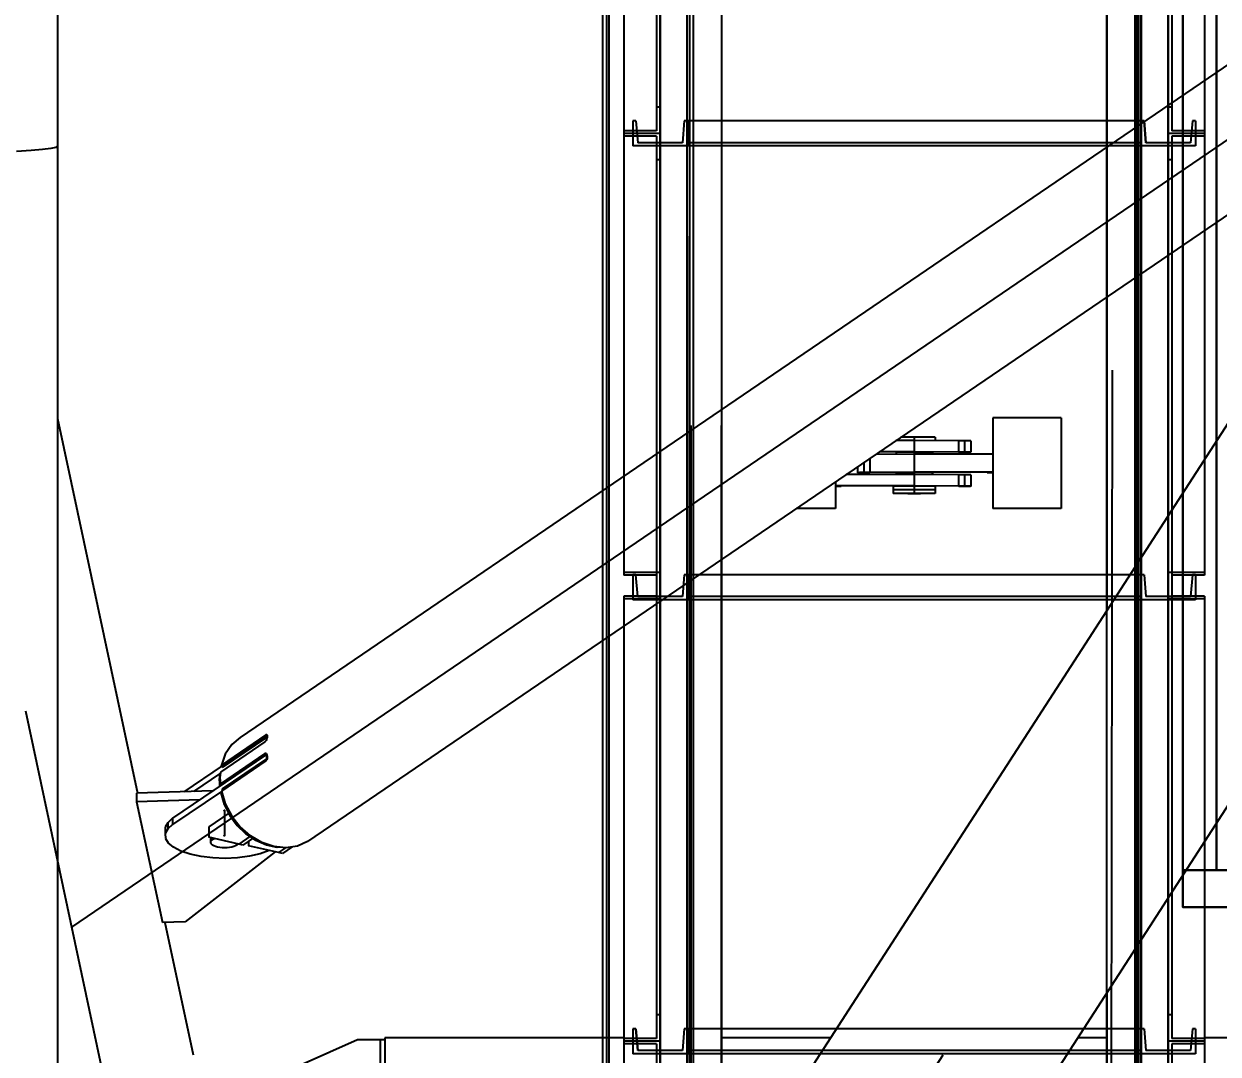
# Model space of a CAD drawing. Header units: millimetres. Extents: x 150209.93 to 150215.05, y 136675.65 to 136679.93.
# Drawn here: x 150211.31 to 150211.3627, y 136677.7148 to 136677.7602 of the extents above; entities that cross this region are included whole.
import ezdxf

# ---------------------------------------------------------------- set-up
doc = ezdxf.new("R2010")
doc.units = ezdxf.units.MM
doc.header["$LTSCALE"] = 0.25
for name, pattern in [('CENTER', [50.8, 31.75, -6.35, 6.35, -6.35]), ('XKITLINE00', [0]), ('XKITLINE02', [4, 2, -2]), ('XKITLINE03', [6, 3, -1, 1, -1])]:
    doc.linetypes.add(name, pattern=pattern)
doc.layers.add('Horizontal Surface', color=7, linetype='Continuous')
doc.layers.add('Wall', color=7, linetype='Continuous')
doc.styles.add('ROMANS', font='romans.shx')
doc.dimstyles.new('MD300', dxfattribs={"dimtxt": 2.5, "dimasz": 2.5, "dimexe": 1, "dimexo": 1, "dimgap": 0.5, "dimtad": 1, "dimdec": 1, "dimlfac": 50, "dimrnd": 0.5, "dimdsep": 46, "dimtxsty": 'ROMANS', "dimcen": 1, "dimclrd": 146, "dimclre": 146, "dimclrt": 30, "dimadec": 1, "dimazin": 2, "dimtfac": 1, "dimtdec": 1, "dimtmove": 0, "dimatfit": 1, "dimfxl": 1, "dimtolj": 1, "dimtzin": 0, "dimlwd": -1, "dimlwe": -1, "dimarcsym": 0})

# ---------------------------------------------------------------- blocks, each defined once
blk = doc.blocks.new('çatıı')
at = {"color": 116, "linetype": 'XKITLINE02', "true_color": 0x136734}
for p, q in [((12055, 10058.83), (12055.01, 11600.44)), ((12055.85, 10058.83), (12055.86, 11600.44)), ((12062.5, 10058.83), (12062.51, 11600.44)), ((12147.49, 10058.83), (12147.49, 11600.44)), ((12153.69, 10060.36), (12153.69, 11600.44)), ((12154.14, 10058.83), (12154.14, 11600.44)), ((12154.54, 10060.36), (12154.54, 11600.44)), ((12154.99, 10058.83), (12154.99, 11600.44)), ((12155.07, 10060.36), (12155.07, 11600.44)), ((12055, 11231.06), (12055, 10409.49)), ((12055.85, 11231.06), (12055.85, 10409.49)), ((12147.49, 10433.94), (12147.49, 11231.06)), ((12153.69, 10443.53), (12153.69, 11231.06)), ((12154.14, 10409.49), (12154.14, 11231.06)), ((12154.54, 10409.49), (12154.54, 11231.06)), ((12154.99, 10409.49), (12154.99, 11231.06)), ((12155.07, 10409.49), (12155.07, 11231.06)), ((12037.16, 10820.27), (12037.16, 10409.49)), ((12037.69, 10820.27), (12037.69, 10409.49)), ((12054.92, 10820.27), (12054.93, 10409.49)), ((12055.46, 10820.27), (12055.46, 10409.49)), ((12048.21, 10726.42), (12048.21, 10623.75)), ((12048.21, 10726.42), (12048.21, 10623.75)), ((12049.01, 10726.42), (12049.01, 10623.17)), ((12049.01, 10726.42), (12049.01, 10623.17)), ((12160.99, 10726.42), (12160.99, 10623.17)), ((12160.99, 10726.42), (12160.99, 10623.17)), ((12161.79, 10726.42), (12161.79, 10623.75)), ((12161.79, 10726.42), (12161.79, 10623.75)), ((12041.01, 10721.2), (12041.01, 10623.17)), ((12041.01, 10721.2), (12041.01, 10623.17)), ((12054.92, 10720.34), (12054.93, 10060.36)), ((12055.46, 10720.87), (12055.46, 10060.36)), ((12056.31, 10721.72), (12056.31, 10060.36)), ((12168.99, 10721.2), (12168.99, 10623.17)), ((12168.99, 10721.2), (12168.99, 10623.17)), ((12036.31, 10701.72), (12036.31, 10060.36)), ((12037.16, 10702.57), (12037.16, 10060.36)), ((12037.69, 10703.1), (12037.69, 10060.36)), ((12049.01, 10628.97), (12048.21, 10628.97)), ((12049.01, 10628.97), (12048.21, 10628.97)), ((12161.79, 10628.97), (12160.99, 10628.97)), ((12161.79, 10628.97), (12160.99, 10628.97)), ((12043.69, 10625.92), (12043.01, 10625.92)), ((12043.01, 10625.92), (12043.01, 10620.42)), ((12043.01, 10625.92), (12043.01, 10620.42)), ((12043.69, 10625.92), (12043.01, 10625.92)), ((12043.01, 10625.92), (12043.01, 10620.42)), ((12043.01, 10625.92), (12043.01, 10620.42)), ((12043.69, 10625.92), (12044.07, 10621.12)), ((12043.69, 10625.92), (12044.07, 10621.12)), ((12043.69, 10625.92), (12044.07, 10621.12)), ((12043.69, 10625.92), (12044.07, 10621.12)), ((12054.33, 10625.92), (12053.94, 10621.12)), ((12054.33, 10625.92), (12053.94, 10621.12)), ((12054.33, 10625.92), (12053.94, 10621.12)), ((12054.33, 10625.92), (12053.94, 10621.12)), ((12055.01, 10625.92), (12054.33, 10625.92)), ((12055.01, 10625.92), (12054.33, 10625.92)), ((12154.99, 10625.92), (12055.01, 10625.92)), ((12055.01, 10625.92), (12055.01, 10620.42)), ((12062.5, 10625.92), (12055.01, 10625.92)), ((12055.01, 10625.92), (12055.01, 10620.42)), ((12055.01, 10625.92), (12055.01, 10620.42)), ((12055.01, 10625.92), (12055.01, 10620.42)), ((12055.01, 10625.92), (12055.01, 10620.42)), ((12055.01, 10625.92), (12055.01, 10620.42)), ((12154.99, 10625.92), (12147.49, 10625.92)), ((12154.99, 10625.92), (12154.99, 10620.42)), ((12154.99, 10625.92), (12154.99, 10620.42)), ((12154.99, 10625.92), (12154.99, 10620.42)), ((12155.67, 10625.92), (12154.99, 10625.92)), ((12154.99, 10625.92), (12154.99, 10620.42)), ((12154.99, 10625.92), (12154.99, 10620.42)), ((12155.67, 10625.92), (12154.99, 10625.92)), ((12154.99, 10625.92), (12154.99, 10620.42)), ((12155.67, 10625.92), (12156.05, 10621.12)), ((12155.67, 10625.92), (12156.05, 10621.12)), ((12156.05, 10621.12), (12155.67, 10625.92)), ((12156.05, 10621.12), (12155.67, 10625.92)), ((12166.31, 10625.92), (12165.92, 10621.12)), ((12166.31, 10625.92), (12165.92, 10621.12)), ((12166.31, 10625.92), (12165.92, 10621.12)), ((12166.31, 10625.92), (12165.92, 10621.12)), ((12166.99, 10625.92), (12166.31, 10625.92)), ((12166.99, 10625.92), (12166.31, 10625.92)), ((12166.99, 10625.92), (12166.99, 10620.42)), ((12166.99, 10625.92), (12166.99, 10620.42)), ((12166.99, 10625.92), (12166.99, 10620.42)), ((12166.99, 10625.92), (12166.99, 10620.42)), ((12048.21, 10623.75), (12041.01, 10623.75)), ((12048.21, 10623.75), (12041.01, 10623.75)), ((12041.01, 10623.17), (12041.01, 10531.63)), ((12049.01, 10623.17), (12041.01, 10623.17)), ((12041.01, 10623.17), (12041.01, 10531.63)), ((12049.01, 10623.17), (12041.01, 10623.17)), ((12049.01, 10623.17), (12041.01, 10623.17)), ((12049.01, 10623.17), (12041.01, 10623.17)), ((12048.21, 10622.59), (12041.01, 10622.59)), ((12048.21, 10622.59), (12041.01, 10622.59)), ((12048.21, 10622.59), (12048.21, 10523.45)), ((12048.21, 10622.59), (12048.21, 10523.45)), ((12049.01, 10623.17), (12049.01, 10523.99)), ((12049.01, 10623.17), (12049.01, 10523.99)), ((12153.69, 10624.43), (12153.69, 10591.41)), ((12160.99, 10623.17), (12160.99, 10520.61)), ((12168.99, 10623.17), (12160.99, 10623.17)), ((12160.99, 10623.17), (12160.99, 10520.61)), ((12168.99, 10623.17), (12160.99, 10623.17)), ((12168.99, 10623.17), (12160.99, 10623.17)), ((12168.99, 10623.17), (12160.99, 10623.17)), ((12168.99, 10623.75), (12161.79, 10623.75)), ((12168.99, 10623.75), (12161.79, 10623.75)), ((12161.79, 10622.59), (12161.79, 10520.61)), ((12168.99, 10622.59), (12161.79, 10622.59)), ((12161.79, 10622.59), (12161.79, 10520.61)), ((12168.99, 10622.59), (12161.79, 10622.59)), ((12168.99, 10623.17), (12168.99, 10525.85)), ((12168.99, 10623.17), (12168.99, 10525.85)), ((12055.01, 10620.42), (12043.01, 10620.42)), ((12055.01, 10620.42), (12043.01, 10620.42)), ((12053.94, 10621.12), (12044.07, 10621.12)), ((12053.94, 10621.12), (12044.07, 10621.12)), ((12154.99, 10621.12), (12055.01, 10621.12)), ((12154.99, 10621.12), (12055.01, 10621.12)), ((12154.99, 10620.42), (12055.01, 10620.42)), ((12062.5, 10620.42), (12055.01, 10620.42)), ((12154.99, 10620.42), (12147.49, 10620.42)), ((12147.49, 10620.2), (12147.49, 10587.18)), ((12166.99, 10620.42), (12154.99, 10620.42)), ((12166.99, 10620.42), (12154.99, 10620.42)), ((12165.92, 10621.12), (12156.05, 10621.12)), ((12165.92, 10621.12), (12156.05, 10621.12)), ((12049.01, 10617.35), (12048.21, 10617.35)), ((12049.01, 10617.35), (12048.21, 10617.35)), ((12161.79, 10617.35), (12160.99, 10617.35)), ((12161.79, 10617.35), (12160.99, 10617.35)), ((12062.5, 10562.31), (12062.5, 10529.3)), ((12056.31, 10558.09), (12056.31, 10525.07)), ((12036.31, 10544.47), (12036.31, 10511.45)), ((12041.01, 10531.63), (12041.01, 10525.85)), ((12041.01, 10531.63), (12041.01, 10525.85)), ((12049.01, 10529.87), (12049.01, 10526.43)), ((12049.01, 10529.87), (12049.01, 10526.43)), ((12049.01, 10526.43), (12041.01, 10526.43)), ((12049.01, 10526.43), (12041.01, 10526.43)), ((12048.21, 10525.85), (12041.01, 10525.85)), ((12048.21, 10525.85), (12041.01, 10525.85)), ((12043.69, 10525.92), (12043.01, 10525.92)), ((12043.01, 10525.92), (12043.01, 10520.42)), ((12043.01, 10525.92), (12043.01, 10520.42)), ((12043.69, 10525.92), (12043.01, 10525.92)), ((12043.01, 10525.92), (12043.01, 10520.42)), ((12043.01, 10525.92), (12043.01, 10520.42)), ((12044.07, 10521.12), (12043.69, 10525.92)), ((12044.07, 10521.12), (12043.69, 10525.92)), ((12044.07, 10521.12), (12043.69, 10525.92)), ((12044.07, 10521.12), (12043.69, 10525.92)), ((12049.01, 10526.42), (12048.21, 10526.42)), ((12048.21, 10526.42), (12048.21, 10423.75)), ((12049.01, 10526.42), (12048.21, 10526.42)), ((12048.21, 10526.42), (12048.21, 10423.75)), ((12049.01, 10526.42), (12049.01, 10423.17)), ((12049.01, 10526.42), (12049.01, 10423.17)), ((12054.33, 10525.92), (12053.94, 10521.12)), ((12054.33, 10525.92), (12053.94, 10521.12)), ((12054.33, 10525.92), (12053.94, 10521.12)), ((12054.33, 10525.92), (12053.94, 10521.12)), ((12055.01, 10525.92), (12054.33, 10525.92)), ((12055.01, 10525.92), (12054.33, 10525.92)), ((12154.99, 10525.92), (12055.01, 10525.92)), ((12055.01, 10525.92), (12055.01, 10520.42)), ((12062.5, 10525.92), (12055.01, 10525.92)), ((12055.01, 10525.92), (12055.01, 10520.42)), ((12055.01, 10525.92), (12055.01, 10520.42)), ((12055.01, 10525.92), (12055.01, 10520.42)), ((12055.01, 10525.92), (12055.01, 10520.42)), ((12055.01, 10525.92), (12055.01, 10520.42)), ((12154.99, 10525.92), (12147.49, 10525.92)), ((12154.99, 10525.92), (12154.99, 10520.42)), ((12154.99, 10525.92), (12154.99, 10520.42)), ((12154.99, 10525.92), (12154.99, 10520.42)), ((12155.67, 10525.92), (12154.99, 10525.92)), ((12154.99, 10525.92), (12154.99, 10520.42)), ((12154.99, 10525.92), (12154.99, 10520.42)), ((12155.67, 10525.92), (12154.99, 10525.92)), ((12154.99, 10525.92), (12154.99, 10520.42)), ((12155.67, 10525.92), (12156.05, 10521.12)), ((12155.67, 10525.92), (12156.05, 10521.12)), ((12155.67, 10525.92), (12156.05, 10521.12)), ((12155.67, 10525.92), (12156.05, 10521.12)), ((12168.99, 10526.43), (12160.99, 10526.43)), ((12168.99, 10526.43), (12160.99, 10526.43)), ((12160.99, 10526.42), (12160.99, 10423.17)), ((12161.79, 10526.42), (12160.99, 10526.42)), ((12160.99, 10526.42), (12160.99, 10423.17)), ((12161.79, 10526.42), (12160.99, 10526.42)), ((12161.79, 10526.42), (12161.79, 10423.75)), ((12161.79, 10526.42), (12161.79, 10423.75)), ((12168.99, 10525.85), (12161.79, 10525.85)), ((12168.99, 10525.85), (12161.79, 10525.85)), ((12166.31, 10525.92), (12165.92, 10521.12)), ((12166.31, 10525.92), (12165.92, 10521.12)), ((12166.31, 10525.92), (12165.92, 10521.12)), ((12166.31, 10525.92), (12165.92, 10521.12)), ((12166.99, 10525.92), (12166.31, 10525.92)), ((12166.99, 10525.92), (12166.31, 10525.92)), ((12166.99, 10525.92), (12166.99, 10520.42)), ((12166.99, 10525.92), (12166.99, 10520.42)), ((12166.99, 10525.92), (12166.99, 10520.42)), ((12166.99, 10525.92), (12166.99, 10520.42)), ((12048.21, 10523.45), (12048.21, 10520.61)), ((12048.21, 10523.45), (12048.21, 10520.61)), ((12049.01, 10523.99), (12049.01, 10520.61)), ((12049.01, 10523.99), (12049.01, 10520.61)), ((12048.21, 10521.2), (12041.01, 10521.2)), ((12041.01, 10521.2), (12041.01, 10423.17)), ((12048.21, 10521.2), (12041.01, 10521.2)), ((12041.01, 10521.2), (12041.01, 10423.17)), ((12049.01, 10520.62), (12041.01, 10520.62)), ((12049.01, 10520.62), (12041.01, 10520.62)), ((12055.01, 10520.42), (12043.01, 10520.42)), ((12055.01, 10520.42), (12043.01, 10520.42)), ((12053.94, 10521.12), (12044.07, 10521.12)), ((12053.94, 10521.12), (12044.07, 10521.12)), ((12049.01, 10520.61), (12048.21, 10520.61)), ((12049.01, 10520.61), (12048.21, 10520.61)), ((12154.99, 10521.12), (12055.01, 10521.12)), ((12154.99, 10521.12), (12055.01, 10521.12)), ((12154.99, 10520.42), (12055.01, 10520.42)), ((12062.5, 10520.42), (12055.01, 10520.42)), ((12154.99, 10520.42), (12147.49, 10520.42)), ((12166.99, 10520.42), (12154.99, 10520.42)), ((12166.99, 10520.42), (12154.99, 10520.42)), ((12165.92, 10521.12), (12156.05, 10521.12)), ((12165.92, 10521.12), (12156.05, 10521.12)), ((12168.99, 10520.62), (12160.99, 10520.62)), ((12168.99, 10520.62), (12160.99, 10520.62)), ((12161.79, 10520.61), (12160.99, 10520.61)), ((12161.79, 10520.61), (12160.99, 10520.61)), ((12168.99, 10521.2), (12161.79, 10521.2)), ((12168.99, 10521.2), (12161.79, 10521.2)), ((12168.99, 10521.2), (12168.99, 10423.17)), ((12168.99, 10521.2), (12168.99, 10423.17)), ((12041.01, 10518.54), (12041.01, 10423.75)), ((12041.01, 10518.54), (12041.01, 10423.75)), ((12049.01, 10428.97), (12048.21, 10428.97)), ((12049.01, 10428.97), (12048.21, 10428.97)), ((12161.79, 10428.97), (12160.99, 10428.97)), ((12161.79, 10428.97), (12160.99, 10428.97)), ((12043.69, 10425.92), (12043.01, 10425.92)), ((12043.01, 10425.92), (12043.01, 10420.42)), ((12043.01, 10425.92), (12043.01, 10420.42)), ((12043.69, 10425.92), (12043.01, 10425.92)), ((12043.01, 10425.92), (12043.01, 10420.42)), ((12043.01, 10425.92), (12043.01, 10420.42)), ((12043.69, 10425.92), (12044.07, 10421.12)), ((12043.69, 10425.92), (12044.07, 10421.12)), ((12043.69, 10425.92), (12044.07, 10421.12)), ((12044.07, 10421.12), (12043.69, 10425.92)), ((12054.33, 10425.92), (12053.94, 10421.12)), ((12054.33, 10425.92), (12053.94, 10421.12)), ((12054.33, 10425.92), (12053.94, 10421.12)), ((12054.33, 10425.92), (12053.94, 10421.12)), ((12055.01, 10425.92), (12054.33, 10425.92)), ((12055.01, 10425.92), (12054.33, 10425.92)), ((12154.99, 10425.92), (12055.01, 10425.92)), ((12055.01, 10425.92), (12055.01, 10420.42)), ((12062.5, 10425.92), (12055.01, 10425.92)), ((12055.01, 10425.92), (12055.01, 10420.42)), ((12055.01, 10425.92), (12055.01, 10420.42)), ((12055.01, 10425.92), (12055.01, 10420.42)), ((12055.01, 10425.92), (12055.01, 10420.42)), ((12055.01, 10425.92), (12055.01, 10420.42)), ((12142.3, 10425.92), (12087.91, 10425.92)), ((12154.99, 10425.92), (12147.49, 10425.92)), ((12154.99, 10425.92), (12154.99, 10420.42)), ((12154.99, 10425.92), (12154.99, 10420.42)), ((12154.99, 10425.92), (12154.99, 10420.42)), ((12155.67, 10425.92), (12154.99, 10425.92)), ((12154.99, 10425.92), (12154.99, 10420.42)), ((12154.99, 10425.92), (12154.99, 10420.42)), ((12155.67, 10425.92), (12154.99, 10425.92)), ((12154.99, 10425.92), (12154.99, 10420.42)), ((12155.67, 10425.92), (12156.05, 10421.12)), ((12155.67, 10425.92), (12156.05, 10421.12)), ((12155.67, 10425.92), (12156.05, 10421.12)), ((12155.67, 10425.92), (12156.05, 10421.12)), ((12166.31, 10425.92), (12165.92, 10421.12)), ((12166.31, 10425.92), (12165.92, 10421.12)), ((12166.31, 10425.92), (12165.92, 10421.12)), ((12166.31, 10425.92), (12165.92, 10421.12)), ((12166.99, 10425.92), (12166.31, 10425.92)), ((12166.99, 10425.92), (12166.31, 10425.92)), ((12166.99, 10425.92), (12166.99, 10420.42)), ((12166.99, 10425.92), (12166.99, 10420.42)), ((12166.99, 10425.92), (12166.99, 10420.42)), ((12166.99, 10425.92), (12166.99, 10420.42)), ((12048.21, 10423.75), (12041.01, 10423.75)), ((12048.21, 10423.75), (12041.01, 10423.75)), ((12041.01, 10423.17), (12041.01, 10348.33)), ((12049.01, 10423.17), (12041.01, 10423.17)), ((12049.01, 10423.17), (12041.01, 10423.17)), ((12049.01, 10423.17), (12041.01, 10423.17)), ((12048.21, 10422.59), (12041.01, 10422.59)), ((12048.21, 10422.59), (12048.21, 10359.47)), ((12049.01, 10423.17), (12049.01, 10320.61)), ((12160.99, 10423.17), (12160.99, 10320.61)), ((12168.99, 10423.17), (12160.99, 10423.17)), ((12168.99, 10423.17), (12160.99, 10423.17)), ((12168.99, 10423.17), (12160.99, 10423.17)), ((12168.99, 10423.75), (12161.79, 10423.75)), ((12168.99, 10423.75), (12161.79, 10423.75)), ((12161.79, 10422.59), (12161.79, 10320.61)), ((12168.99, 10422.59), (12161.79, 10422.59)), ((12168.99, 10423.17), (12168.99, 10325.85)), ((12055.01, 10420.42), (12043.01, 10420.42)), ((12055.01, 10420.42), (12043.01, 10420.42)), ((12053.94, 10421.12), (12044.07, 10421.12)), ((12053.94, 10421.12), (12044.07, 10421.12)), ((12154.99, 10421.12), (12055.01, 10421.12)), ((12154.99, 10421.12), (12055.01, 10421.12)), ((12154.99, 10420.42), (12055.01, 10420.42)), ((12062.5, 10420.42), (12055.01, 10420.42)), ((12138.75, 10420.42), (12084.36, 10420.42)), ((12154.99, 10420.42), (12147.49, 10420.42)), ((12166.99, 10420.42), (12154.99, 10420.42)), ((12166.99, 10420.42), (12154.99, 10420.42)), ((12165.92, 10421.12), (12156.05, 10421.12)), ((12165.92, 10421.12), (12156.05, 10421.12))]:
    blk.add_line(p, q, dxfattribs=at)
at = {"color": 1, "linetype": 'XKITLINE03'}
for p, q in [((12055.01, 11600.44), (12055, 10058.83)), ((12154.99, 10058.83), (12154.99, 11600.44)), ((12160.99, 11600.44), (12160.99, 10060.36)), ((12055, 11231.06), (12055, 10409.49)), ((12154.99, 10409.49), (12154.99, 11231.06)), ((12160.99, 10409.49), (12160.99, 11231.06)), ((12049.01, 10409.49), (12049.01, 10820.27)), ((12049.01, 10720.62), (12049.01, 10623.17)), ((12049.01, 10720.62), (12049.01, 10623.17)), ((12160.99, 10623.17), (12160.99, 10720.62)), ((12160.99, 10623.17), (12160.99, 10720.62)), ((12049.01, 10623.17), (12049.01, 10526.43)), ((12049.01, 10623.17), (12049.01, 10526.43)), ((12160.99, 10526.43), (12160.99, 10623.17)), ((12160.99, 10526.43), (12160.99, 10623.17)), ((12154.99, 10620.42), (12055.01, 10620.42)), ((12154.99, 10620.42), (12055.01, 10620.42)), ((12055.01, 10620.42), (12055.01, 10620.42)), ((12055.01, 10620.42), (12055.01, 10620.42)), ((12154.99, 10620.42), (12154.99, 10620.42)), ((12154.99, 10620.42), (12154.99, 10620.42)), ((12049.01, 10520.62), (12049.01, 10423.17)), ((12049.01, 10520.62), (12049.01, 10423.17)), ((12154.99, 10520.42), (12055.01, 10520.42)), ((12154.99, 10520.42), (12055.01, 10520.42)), ((12055.01, 10520.42), (12055.01, 10520.42)), ((12055.01, 10520.42), (12055.01, 10520.42)), ((12154.99, 10520.42), (12154.99, 10520.42)), ((12154.99, 10520.42), (12154.99, 10520.42)), ((12160.99, 10423.17), (12160.99, 10520.62)), ((12160.99, 10423.17), (12160.99, 10520.62)), ((12049.01, 10423.17), (12049.01, 10326.43)), ((12160.99, 10326.43), (12160.99, 10423.17)), ((12154.99, 10420.42), (12055.01, 10420.42)), ((12154.99, 10420.42), (12055.01, 10420.42)), ((12055.01, 10420.42), (12055.01, 10420.42)), ((12055.01, 10420.42), (12055.01, 10420.42)), ((12154.99, 10420.42), (12154.99, 10420.42)), ((12154.99, 10420.42), (12154.99, 10420.42))]:
    blk.add_line(p, q, dxfattribs=at)
at = {"color": 8, "linetype": 'CENTER'}
for p, q in [((12013.58, 10006.9), (11840, 10820.27)), ((11840, 10000.27), (12370, 10820.27)), ((11919.38, 10448.31), (12353.76, 10744.2)), ((12105, 10555.41), (12105, 10545.41)), ((11953, 10473.99), (11953, 10468.44))]:
    blk.add_line(p, q, dxfattribs=at)
at = {"color": 7, "linetype": 'XKITLINE00'}
for p, q in [((12036.31, 10797.42), (12036.31, 10544.47)), ((12056.31, 10797.42), (12056.31, 10558.09)), ((12062.5, 10797.42), (12062.5, 10562.31)), ((12147.49, 10797.42), (12147.49, 10620.2)), ((12153.69, 10797.42), (12153.69, 10624.43)), ((12147.49, 10625.92), (12062.5, 10625.92)), ((12147.49, 10620.42), (12062.5, 10620.42)), ((12153.69, 10591.41), (12153.69, 10527.68)), ((12147.49, 10587.18), (12147.49, 10518.09)), ((12062.5, 10529.3), (12062.5, 10409.49)), ((12056.31, 10525.07), (12056.31, 10409.49)), ((12147.49, 10525.92), (12062.5, 10525.92)), ((12147.49, 10520.42), (12062.5, 10520.42)), ((12036.31, 10511.45), (12036.31, 10409.49)), ((12153.69, 10409.49), (12153.69, 10443.53)), ((12147.49, 10433.94), (12147.49, 10409.49)), ((12087.91, 10425.92), (12062.5, 10425.92)), ((12147.49, 10425.92), (12142.3, 10425.92)), ((12084.36, 10420.42), (12062.5, 10420.42)), ((12147.49, 10420.42), (12138.75, 10420.42))]:
    blk.add_line(p, q, dxfattribs=at)
at = {"color": 8, "linetype": 'XKITLINE00'}
for p, q in [((11916.2, 10783.27), (11916.2, 10620.27)), ((12255.33, 10693.66), (11956.48, 10490.09)), ((12228.41, 10643.29), (11948.33, 10209.97)), ((12227.27, 10641.53), (11971.33, 10467.19)), ((11910.39, 10619.39), (11907.2, 10619.19)), ((11912.91, 10619.61), (11910.39, 10619.39)), ((11912.91, 10619.61), (11910.39, 10619.39)), ((11914.73, 10619.83), (11912.91, 10619.61)), ((11914.73, 10619.83), (11912.91, 10619.61)), ((11915.83, 10620.05), (11914.73, 10619.83)), ((11915.83, 10620.05), (11914.73, 10619.83)), ((11916.2, 10620.27), (11915.83, 10620.05)), ((11916.2, 10620.27), (11915.83, 10620.05)), ((11916.2, 10620.27), (11916.2, 10205.88)), ((12266.76, 10618.47), (11986.68, 10185.15)), ((11916.2, 10560.35), (11933.82, 10477.79)), ((12137.36, 10560.52), (12122.36, 10560.52)), ((12122.36, 10560.52), (12122.36, 10540.52)), ((12137.36, 10560.52), (12137.36, 10540.52)), ((12102.29, 10556.23), (12102.04, 10556.23)), ((12103.57, 10556.23), (12102.29, 10556.23)), ((12105, 10556.24), (12103.57, 10556.23)), ((12105, 10556.24), (12105, 10555.51)), ((12106.42, 10556.23), (12105, 10556.24)), ((12107.7, 10556.23), (12106.42, 10556.23)), ((12108.72, 10556.23), (12107.7, 10556.23)), ((12109.37, 10556.22), (12108.72, 10556.23)), ((12105, 10555.51), (12100.99, 10555.51)), ((12105, 10555.51), (12105, 10553.01)), ((12114.75, 10555.45), (12105, 10555.51)), ((12109.6, 10556.21), (12109.37, 10556.22)), ((12109.6, 10556.21), (12109.6, 10555.48)), ((12114.75, 10555.45), (12114.75, 10552.95)), ((12116.11, 10555.44), (12114.75, 10555.45)), ((12116.11, 10555.44), (12116.11, 10552.94)), ((12117.02, 10555.43), (12116.11, 10555.44)), ((12117.46, 10555.42), (12117.02, 10555.43)), ((12117.46, 10555.42), (12117.46, 10552.92)), ((12095.24, 10551.59), (12095.24, 10548.45)), ((12105, 10552.51), (12096.51, 10552.46)), ((12105, 10553.01), (12097.32, 10553.01)), ((12100.85, 10553.01), (12100.85, 10552.91)), ((12101.16, 10552.92), (12100.85, 10552.91)), ((12101, 10552.91), (12100.85, 10552.91)), ((12101, 10553.01), (12101, 10552.49)), ((12102.06, 10552.93), (12101.16, 10552.92)), ((12103.41, 10552.93), (12102.06, 10552.93)), ((12105, 10552.93), (12103.41, 10552.93)), ((12114.75, 10552.95), (12105, 10553.01)), ((12106.58, 10552.93), (12105, 10552.93)), ((12105, 10552.51), (12105, 10548.51)), ((12122.36, 10552.51), (12105, 10552.51)), ((12107.93, 10552.93), (12106.58, 10552.93)), ((12108.83, 10552.92), (12107.93, 10552.93)), ((12109.15, 10552.91), (12108.83, 10552.92)), ((12109, 10552.99), (12109, 10552.51)), ((12109.15, 10552.91), (12109, 10552.91)), ((12109.15, 10552.98), (12109.15, 10552.91)), ((12116.11, 10552.94), (12114.75, 10552.95)), ((12115.01, 10552.86), (12114.81, 10552.86)), ((12115.01, 10552.95), (12115.01, 10552.86)), ((12116.85, 10552.89), (12115.01, 10552.86)), ((12117.02, 10552.93), (12116.11, 10552.94)), ((12116.85, 10552.93), (12116.85, 10552.89)), ((12117.4, 10552.91), (12116.85, 10552.89)), ((12117.46, 10552.92), (12117.02, 10552.93)), ((12117.4, 10552.92), (12117.4, 10552.91)), ((12117.46, 10552.92), (12117.4, 10552.91)), ((12092.53, 10549.75), (12092.53, 10548.42)), ((12092.97, 10548.43), (12092.53, 10548.42)), ((12092.59, 10548.41), (12092.53, 10548.42)), ((12092.59, 10548.42), (12092.59, 10548.41)), ((12093.14, 10548.39), (12092.59, 10548.41)), ((12093.88, 10548.44), (12092.97, 10548.43)), ((12093.14, 10548.43), (12093.14, 10548.39)), ((12094.98, 10548.36), (12093.14, 10548.39)), ((12093.88, 10550.67), (12093.88, 10548.44)), ((12095.24, 10548.45), (12093.88, 10548.44)), ((12094.98, 10548.45), (12094.98, 10548.36)), ((12095.18, 10548.36), (12094.98, 10548.36)), ((12105, 10548.51), (12095.24, 10548.45)), ((12100.85, 10548.48), (12100.85, 10548.41)), ((12101.16, 10548.42), (12100.85, 10548.41)), ((12101, 10548.41), (12100.85, 10548.41)), ((12101, 10548.49), (12101, 10548.01)), ((12102.06, 10548.43), (12101.16, 10548.42)), ((12103.41, 10548.43), (12102.06, 10548.43)), ((12105, 10548.43), (12103.41, 10548.43)), ((12122.36, 10548.51), (12105, 10548.51)), ((12106.58, 10548.43), (12105, 10548.43)), ((12107.93, 10548.43), (12106.58, 10548.43)), ((12108.83, 10548.42), (12107.93, 10548.43)), ((12109.15, 10548.41), (12108.83, 10548.42)), ((12109, 10548.51), (12109, 10547.99)), ((12109.15, 10548.41), (12109, 10548.41)), ((12109.15, 10548.51), (12109.15, 10548.41)), ((12121.97, 10548.38), (12121.09, 10548.36)), ((12122.36, 10548.38), (12121.97, 10548.38)), ((12087.63, 10546.41), (12087.63, 10540.52)), ((12105, 10548.01), (12089.98, 10548.01)), ((12105, 10548.01), (12105, 10545.51)), ((12114.75, 10547.95), (12105, 10548.01)), ((12114.75, 10547.95), (12114.75, 10545.45)), ((12116.11, 10547.94), (12114.75, 10547.95)), ((12116.11, 10547.94), (12116.11, 10545.44)), ((12117.02, 10547.93), (12116.11, 10547.94)), ((12117.46, 10547.92), (12117.02, 10547.93)), ((12117.46, 10547.92), (12117.46, 10545.42)), ((12105, 10545.51), (12087.63, 10545.51)), ((12088.02, 10545.38), (12087.63, 10545.38)), ((12088.91, 10545.36), (12088.02, 10545.38)), ((12100.62, 10545.42), (12100.4, 10545.41)), ((12100.4, 10545.41), (12100.4, 10544.61)), ((12100.62, 10544.62), (12100.4, 10544.61)), ((12100.62, 10544.62), (12100.4, 10544.61)), ((12100.4, 10544.61), (12100.4, 10543.81)), ((12100.62, 10543.82), (12100.4, 10543.81)), ((12100.62, 10543.81), (12100.4, 10543.81)), ((12101.27, 10545.43), (12100.62, 10545.42)), ((12101.27, 10544.63), (12100.62, 10544.62)), ((12101.27, 10544.63), (12100.62, 10544.62)), ((12101.27, 10543.83), (12100.62, 10543.82)), ((12101.27, 10543.8), (12100.62, 10543.81)), ((12100.85, 10545.51), (12100.85, 10545.42)), ((12101, 10545.51), (12101, 10545.42)), ((12102.29, 10545.43), (12101.27, 10545.43)), ((12102.29, 10544.63), (12101.27, 10544.63)), ((12102.29, 10544.63), (12101.27, 10544.63)), ((12102.29, 10543.83), (12101.27, 10543.83)), ((12102.29, 10543.8), (12101.27, 10543.8)), ((12103.57, 10545.43), (12102.29, 10545.43)), ((12103.57, 10544.63), (12102.29, 10544.63)), ((12103.57, 10544.63), (12102.29, 10544.63)), ((12103.57, 10543.83), (12102.29, 10543.83)), ((12103.57, 10543.79), (12102.29, 10543.8)), ((12105, 10545.44), (12103.57, 10545.43)), ((12105, 10544.64), (12103.57, 10544.63)), ((12105, 10544.64), (12103.57, 10544.63)), ((12105, 10543.84), (12103.57, 10543.83)), ((12105, 10543.79), (12103.57, 10543.79)), ((12114.75, 10545.45), (12105, 10545.51)), ((12106.42, 10545.43), (12105, 10545.44)), ((12105, 10545.44), (12105, 10544.64)), ((12105, 10544.64), (12105, 10543.79)), ((12106.42, 10544.63), (12105, 10544.64)), ((12106.42, 10544.63), (12105, 10544.64)), ((12106.42, 10543.83), (12105, 10543.84)), ((12106.42, 10543.79), (12105, 10543.79)), ((12107.7, 10545.43), (12106.42, 10545.43)), ((12107.7, 10544.63), (12106.42, 10544.63)), ((12107.7, 10544.63), (12106.42, 10544.63)), ((12107.7, 10543.83), (12106.42, 10543.83)), ((12107.7, 10543.8), (12106.42, 10543.79)), ((12108.72, 10545.43), (12107.7, 10545.43)), ((12108.72, 10544.63), (12107.7, 10544.63)), ((12108.72, 10544.63), (12107.7, 10544.63)), ((12108.72, 10543.83), (12107.7, 10543.83)), ((12108.72, 10543.8), (12107.7, 10543.8)), ((12109.37, 10545.42), (12108.72, 10545.43)), ((12109.37, 10544.62), (12108.72, 10544.63)), ((12109.37, 10544.62), (12108.72, 10544.63)), ((12109.37, 10543.82), (12108.72, 10543.83)), ((12109.37, 10543.81), (12108.72, 10543.8)), ((12109, 10545.49), (12109, 10545.42)), ((12109.15, 10545.48), (12109.15, 10545.42)), ((12109.6, 10545.41), (12109.37, 10545.42)), ((12109.6, 10544.61), (12109.37, 10544.62)), ((12109.6, 10544.61), (12109.37, 10544.62)), ((12109.6, 10543.81), (12109.37, 10543.82)), ((12109.6, 10543.81), (12109.37, 10543.81)), ((12109.6, 10545.41), (12109.6, 10544.61)), ((12109.6, 10544.61), (12109.6, 10543.81)), ((12116.11, 10545.44), (12114.75, 10545.45)), ((12115.01, 10545.36), (12114.81, 10545.36)), ((12115.01, 10545.45), (12115.01, 10545.36)), ((12116.85, 10545.39), (12115.01, 10545.36)), ((12117.02, 10545.43), (12116.11, 10545.44)), ((12116.85, 10545.43), (12116.85, 10545.39)), ((12117.4, 10545.41), (12116.85, 10545.39)), ((12117.46, 10545.42), (12117.02, 10545.43)), ((12117.4, 10545.42), (12117.4, 10545.41)), ((12117.46, 10545.42), (12117.4, 10545.41)), ((12087.63, 10540.52), (12078.98, 10540.52)), ((12137.36, 10540.52), (12122.36, 10540.52)), ((11962.09, 10490.64), (11952.31, 10483.99)), ((11962.2, 10490.68), (11962.09, 10490.64)), ((11962.36, 10490.59), (11962.09, 10490.64)), ((11962.3, 10490.67), (11962.2, 10490.68)), ((11962.3, 10490.67), (11962.38, 10490.56)), ((11962.38, 10490.56), (11962.41, 10490.39)), ((11961.91, 10489.11), (11952.13, 10482.45)), ((11962.25, 10490.1), (11952.48, 10483.44)), ((11962.41, 10490.42), (11952.7, 10483.81)), ((11954.59, 10488.5), (11953.18, 10486.41)), ((11956.48, 10490.09), (11954.59, 10488.5)), ((11962.04, 10489.24), (11961.91, 10489.11)), ((11962.17, 10489.42), (11962.04, 10489.24)), ((11962.28, 10489.66), (11962.17, 10489.42)), ((11962.41, 10490.36), (11962.25, 10490.1)), ((11962.25, 10490.1), (11962.25, 10489.6)), ((11962.36, 10489.91), (11962.28, 10489.66)), ((11962.41, 10490.16), (11962.36, 10489.91)), ((11962.41, 10490.39), (11962.41, 10490.16)), ((11962.25, 10486.36), (11941.58, 10472.27)), ((11961.91, 10486.52), (11952.13, 10479.87)), ((11953.18, 10486.41), (11952.31, 10483.99)), ((11962.25, 10485.39), (11952.48, 10478.73)), ((11962.04, 10486.57), (11961.91, 10486.52)), ((11962.25, 10486.45), (11961.91, 10486.52)), ((11962.17, 10486.54), (11962.04, 10486.57)), ((11962.17, 10486.54), (11962.28, 10486.42)), ((11962.3, 10485.24), (11962.2, 10485.06)), ((11962.31, 10486.34), (11962.25, 10486.36)), ((11962.25, 10486.36), (11962.25, 10485.39)), ((11962.25, 10485.39), (11962.31, 10485.26)), ((11962.28, 10486.42), (11962.36, 10486.24)), ((11962.38, 10485.48), (11962.3, 10485.24)), ((11962.36, 10486.24), (11962.41, 10486)), ((11962.41, 10485.74), (11962.38, 10485.48)), ((11962.41, 10486), (11962.41, 10485.74)), ((11952.48, 10483.86), (11944.03, 10478.1)), ((11952.32, 10483.98), (11952.22, 10483.68)), ((11962.09, 10484.91), (11952.31, 10478.26)), ((11952.81, 10483.88), (11952.31, 10483.99)), ((11952.48, 10483.86), (11952.48, 10483.44)), ((11952.7, 10483.81), (11952.48, 10483.86)), ((11952.7, 10483.81), (11952.48, 10483.44)), ((11952.67, 10483.91), (11952.56, 10483.84)), ((11952.81, 10483.88), (11952.67, 10483.91)), ((11962.2, 10485.06), (11962.09, 10484.91)), ((11952.11, 10482.22), (11946.16, 10478.17)), ((11951.87, 10481.43), (11951.86, 10480.78)), ((11951.86, 10480.78), (11951.87, 10480.13)), ((11951.92, 10482.06), (11951.87, 10481.43)), ((11952.03, 10481.54), (11951.87, 10481.43)), ((11952.09, 10480.28), (11951.87, 10480.13)), ((11951.87, 10480.13), (11951.92, 10479.47)), ((11952.1, 10482.19), (11951.92, 10482.06)), ((11952.13, 10482.45), (11952, 10481.19)), ((11952, 10481.19), (11952.13, 10479.87)), ((11950.43, 10478.3), (11933.64, 10477.78)), ((11933.64, 10477.78), (11933.64, 10475.93)), ((11952.33, 10478.21), (11941.58, 10470.89)), ((11952.41, 10479.81), (11951.92, 10479.47)), ((11952.09, 10479.44), (11951.92, 10479.47)), ((11952.58, 10479.77), (11952.13, 10479.87)), ((11952.39, 10477.99), (11952.18, 10477.85)), ((11952.18, 10477.85), (11952.97, 10475.31)), ((11952.31, 10478.26), (11953.18, 10475.46)), ((11952.58, 10479.77), (11952.41, 10479.81)), ((11952.48, 10478.73), (11952.48, 10478.37)), ((11952.48, 10478.73), (11952.61, 10478.46)), ((11947.58, 10476.37), (11933.64, 10475.93)), ((11933.64, 10475.93), (11939.32, 10449.31)), ((11953.18, 10475.46), (11952.97, 10475.31)), ((11952.97, 10475.31), (11954.19, 10472.9)), ((11953.18, 10475.46), (11954.59, 10472.77)), ((11941.58, 10472.27), (11940.49, 10471.31)), ((11941.58, 10472.27), (11941.58, 10470.89)), ((11953.95, 10473.38), (11949.58, 10470.4)), ((11954.19, 10472.9), (11955.81, 10470.72)), ((11954.59, 10472.77), (11956.48, 10470.37)), ((11940.49, 10471.31), (11939.96, 10470.29)), ((11939.96, 10470.29), (11939.96, 10468.9)), ((11940.49, 10469.93), (11939.96, 10468.9)), ((11940.49, 10471.31), (11940.49, 10469.93)), ((11941.58, 10470.89), (11940.49, 10469.93)), ((11949.58, 10470.4), (11949.58, 10468.09)), ((11957.74, 10468.85), (11955.81, 10470.72)), ((11958.74, 10468.38), (11956.48, 10470.37)), ((11939.96, 10468.9), (11940, 10467.86)), ((11940, 10467.86), (11940.6, 10466.84)), ((11941.75, 10465.89), (11940.6, 10466.84)), ((11956.17, 10466.58), (11949.58, 10468.09)), ((11949.91, 10468.02), (11949.91, 10467.69)), ((11949.95, 10467.9), (11949.91, 10467.69)), ((11949.95, 10467.9), (11949.91, 10467.69)), ((11949.91, 10467.69), (11949.91, 10466.95)), ((11949.95, 10467.16), (11949.91, 10466.95)), ((11949.91, 10466.95), (11949.96, 10466.75)), ((11950.01, 10467.99), (11949.95, 10467.9)), ((11950.01, 10467.99), (11949.95, 10467.9)), ((11950.08, 10467.36), (11949.95, 10467.16)), ((11949.96, 10466.75), (11950.11, 10466.55)), ((11950.3, 10467.54), (11950.08, 10467.36)), ((11950.3, 10467.93), (11950.3, 10467.54)), ((11950.6, 10467.71), (11950.3, 10467.54)), ((11950.83, 10467.8), (11950.6, 10467.71)), ((11958.62, 10468.24), (11956.17, 10466.58)), ((11959.21, 10467.86), (11957.05, 10466.39)), ((11958.62, 10468.26), (11957.74, 10468.85)), ((11958.3, 10467.25), (11958.3, 10466.23)), ((11958.62, 10468.26), (11958.62, 10468.24)), ((11958.66, 10468.23), (11958.62, 10468.24)), ((11959.91, 10467.39), (11958.63, 10468.25)), ((11961.25, 10466.91), (11958.74, 10468.38)), ((11962.23, 10466.38), (11959.91, 10467.39)), ((11963.9, 10466.03), (11961.25, 10466.91)), ((11971.33, 10467.19), (11969.07, 10466.17)), ((11943.38, 10465.05), (11941.75, 10465.89)), ((11945.44, 10464.36), (11943.38, 10465.05)), ((11964.19, 10464.88), (11944.31, 10449.46)), ((11947.83, 10463.85), (11945.44, 10464.36)), ((11950.34, 10466.36), (11950.11, 10466.55)), ((11950.66, 10466.19), (11950.34, 10466.36)), ((11951.04, 10466.05), (11950.66, 10466.19)), ((11951.49, 10465.93), (11951.04, 10466.05)), ((11951.98, 10465.85), (11951.49, 10465.93)), ((11952.51, 10465.8), (11951.98, 10465.85)), ((11953.04, 10465.78), (11952.51, 10465.8)), ((11953.58, 10465.8), (11953.04, 10465.78)), ((11954.1, 10465.86), (11953.58, 10465.8)), ((11954.59, 10465.95), (11954.1, 10465.86)), ((11955.03, 10466.07), (11954.59, 10465.95)), ((11955.41, 10466.22), (11955.03, 10466.07)), ((11955.71, 10466.39), (11955.41, 10466.22)), ((11955.93, 10466.58), (11955.71, 10466.39)), ((11955.97, 10466.63), (11955.93, 10466.58)), ((11957.05, 10466.39), (11956.17, 10466.58)), ((11964.9, 10464.71), (11958.3, 10466.23)), ((11960.84, 10464.44), (11958.49, 10463.9)), ((11962.85, 10465.15), (11960.84, 10464.44)), ((11964.6, 10465.87), (11962.23, 10466.38)), ((11962.9, 10465.17), (11962.85, 10465.15)), ((11966.55, 10465.78), (11963.9, 10466.03)), ((11965.45, 10465.88), (11964.6, 10465.87)), ((11966.47, 10465.78), (11964.9, 10464.71)), ((11965.77, 10464.53), (11964.9, 10464.71)), ((11967.92, 10465.99), (11965.77, 10464.53)), ((11969.07, 10466.17), (11966.55, 10465.78)), ((11950.45, 10463.54), (11947.83, 10463.85)), ((11953.17, 10463.45), (11950.45, 10463.54)), ((11955.89, 10463.57), (11953.17, 10463.45)), ((11958.49, 10463.9), (11955.89, 10463.57)), ((11944.31, 10449.46), (11939.32, 10449.31)), ((11939.89, 10449.32), (11946.12, 10420.13)), ((11982.31, 10423.47), (11970.13, 10418.05)), ((11987.31, 10423.47), (11982.31, 10423.47)), ((11988.31, 10423.48), (11987.31, 10423.48)), ((11987.31, 10423.47), (11987.31, 10423.45)), ((11987.31, 10423.45), (11987.31, 10423.43)), ((11987.31, 10423.43), (11987.31, 10421.69)), ((11988.31, 10423.9), (11988.31, 10418.05)), ((12041.01, 10423.9), (11988.31, 10423.9)), ((12055, 10423.9), (12054.72, 10423.9)), ((12086.61, 10423.9), (12062.5, 10423.9)), ((12147.49, 10423.9), (12141, 10423.9)), ((12155.27, 10423.9), (12154.99, 10423.9)), ((12221.68, 10423.9), (12168.99, 10423.9)), ((11987.31, 10421.69), (11987.31, 10418.06))]:
    blk.add_line(p, q, dxfattribs=at)
at = {"color": 1, "linetype": 'XKITLINE00'}
for centre in [(12049.01, 10623.17), (12049.01, 10623.17), (12049.01, 10623.17), (12049.01, 10623.17), (12160.99, 10623.17), (12160.99, 10623.17), (12160.99, 10623.17), (12160.99, 10623.17), (12055.01, 10620.42), (12055.01, 10620.42), (12055.01, 10620.42), (12055.01, 10620.42), (12154.99, 10620.42), (12154.99, 10620.42), (12154.99, 10620.42), (12154.99, 10620.42), (12049.01, 10526.43), (12049.01, 10526.43), (12160.99, 10526.43), (12160.99, 10526.43), (12049.01, 10520.62), (12049.01, 10520.62), (12055.01, 10520.42), (12055.01, 10520.42), (12055.01, 10520.42), (12055.01, 10520.42), (12154.99, 10520.42), (12154.99, 10520.42), (12154.99, 10520.42), (12154.99, 10520.42), (12160.99, 10520.62), (12160.99, 10520.62), (12049.01, 10423.17), (12049.01, 10423.17), (12049.01, 10423.17), (12160.99, 10423.17), (12160.99, 10423.17), (12160.99, 10423.17), (12055.01, 10420.42), (12055.01, 10420.42), (12055.01, 10420.42), (12055.01, 10420.42), (12154.99, 10420.42), (12154.99, 10420.42), (12154.99, 10420.42), (12154.99, 10420.42)]:
    blk.add_circle(centre, 0.05, dxfattribs=at)
at = {"color": 8, "linetype": 'XKITLINE00'}
for centre in [(12105, 10555.41), (12105, 10545.41), (11953, 10473.99), (11953, 10468.44), (11919.38, 10448.31)]:
    blk.add_circle(centre, 0.05, dxfattribs=at)
blk = doc.blocks.new('*D4')
at = {"color": 146, "transparency": 16777216}
for p, q in [((150211.389635, 136678.626031), (150212.053944, 136678.624802)), ((150211.358006, 136677.744973), (150211.357786, 136677.626088)), ((150212.082314, 136677.743633), (150212.082095, 136677.624748))]:
    blk.add_line(p, q, dxfattribs=at)
for points in [[(150211.389644, 136678.631031), (150211.389626, 136678.621031), (150211.359635, 136678.626086)], [(150212.053953, 136678.629802), (150212.053935, 136678.619802), (150212.083944, 136678.624747)]]:
    blk.add_solid(points, dxfattribs=at)
at = {"layer": 'DEFPOINTS', "color": 0, "transparency": 16777216}
for p in [(150211.359855, 136678.744971), (150212.084164, 136678.743631), (150212.083944, 136678.624747)]:
    blk.add_point(p, dxfattribs=at)
at = {"color": 30, "transparency": 16777216, "insert": (150211.721836, 136678.650416), "char_height": 0.03, "attachment_point": 5, "rotation": 359.894, "style": 'ROMANS'}
blk.add_mtext('\\A1;36', dxfattribs=at)

msp = doc.modelspace()

# ---------------------------------------------------------------- linework, layer by layer
at = {"layer": 'Horizontal Surface', "color": 54}
for points in [[(150211.361125, 136677.721309, 0.004), (150211.361116, 136677.868375, 0.004), (150211.371759, 136677.868375, 0.047004), (150211.371773, 136677.721309, 0.047004)], [(150211.361116, 136677.722937, 0.004), (150211.362597, 136677.722937, 0.004), (150211.362604, 136677.866816, 0.004), (150211.361116, 136677.866822, 0.004)], [(150211.403772, 136677.721309, 0.004), (150211.403772, 136677.722937, 0.004), (150211.361116, 136677.722937, 0.004), (150211.361116, 136677.721309, 0.004)]]:
    msp.add_polyline3d(points, close=True, dxfattribs=at)

# ---------------------------------------------------------------- block references
at = {"xscale": 0.0002000170049888334, "yscale": 0.0002000170049888334, "zscale": 0.0002000170049888334}
msp.add_blockref('çatıı', (150208.928067, 136675.630592), dxfattribs=at)

# ---------------------------------------------------------------- dimensions: what is measured, and where the dimension line sits
dim = msp.add_aligned_dim(p1=(150211.359855, 136678.744971), p2=(150212.084164, 136678.743631), distance=-0.118885, dimstyle='MD300', override={"dimtxt": 0.03, "dimasz": 0.03, "dimgap": 0.01})
dim.commit()
dim.dimension.update_dxf_attribs({"geometry": '*D4', "text_midpoint": (150211.721836, 136678.650416)})

# ---------------------------------------------------------------- meshes
at = {"layer": 'Wall'}
mesh = msp.add_polyface(dxfattribs=at)
corners = [(150211.361116, 136677.721309), (150211.361116, 136677.721309, 0.004), (150211.361116, 136677.868375), (150211.361116, 136677.868375, 0.004)]
mesh.append_faces([[corners[k] for k in face] for face in [(0, 1, 3, 2)]], dxfattribs={"color": 54})
mesh = msp.add_polyface(dxfattribs=at)
corners = [(150211.362597, 136677.722937), (150211.362597, 136677.722937, 0.004), (150211.362604, 136677.866816), (150211.362604, 136677.866816, 0.004)]
mesh.append_faces([[corners[k] for k in face] for face in [(0, 1, 3, 2)]], dxfattribs={"color": 54})
mesh = msp.add_polyface(dxfattribs=at)
corners = [(150211.403772, 136677.722937), (150211.403772, 136677.722937, 0.004), (150211.361116, 136677.722937), (150211.361116, 136677.722937, 0.004)]
mesh.append_faces([[corners[k] for k in face] for face in [(0, 1, 3, 2)]], dxfattribs={"color": 54})
mesh = msp.add_polyface(dxfattribs=at)
corners = [(150211.361116, 136677.721309), (150211.361116, 136677.721309, 0.004), (150211.403772, 136677.721309), (150211.403772, 136677.721309, 0.004)]
mesh.append_faces([[corners[k] for k in face] for face in [(0, 1, 3, 2)]], dxfattribs={"color": 54})
mesh = msp.add_polyface(dxfattribs=at)
corners = [(150211.361116, 136677.721309, 0.004), (150211.361116, 136677.721309, 0.004), (150211.371759, 136677.721309, 0.004), (150211.371759, 136677.721309, 0.047004)]
mesh.append_faces([[corners[k] for k in face] for face in [(0, 1, 3, 2)]], dxfattribs={"color": 54})

doc.saveas('drawing.dxf')
